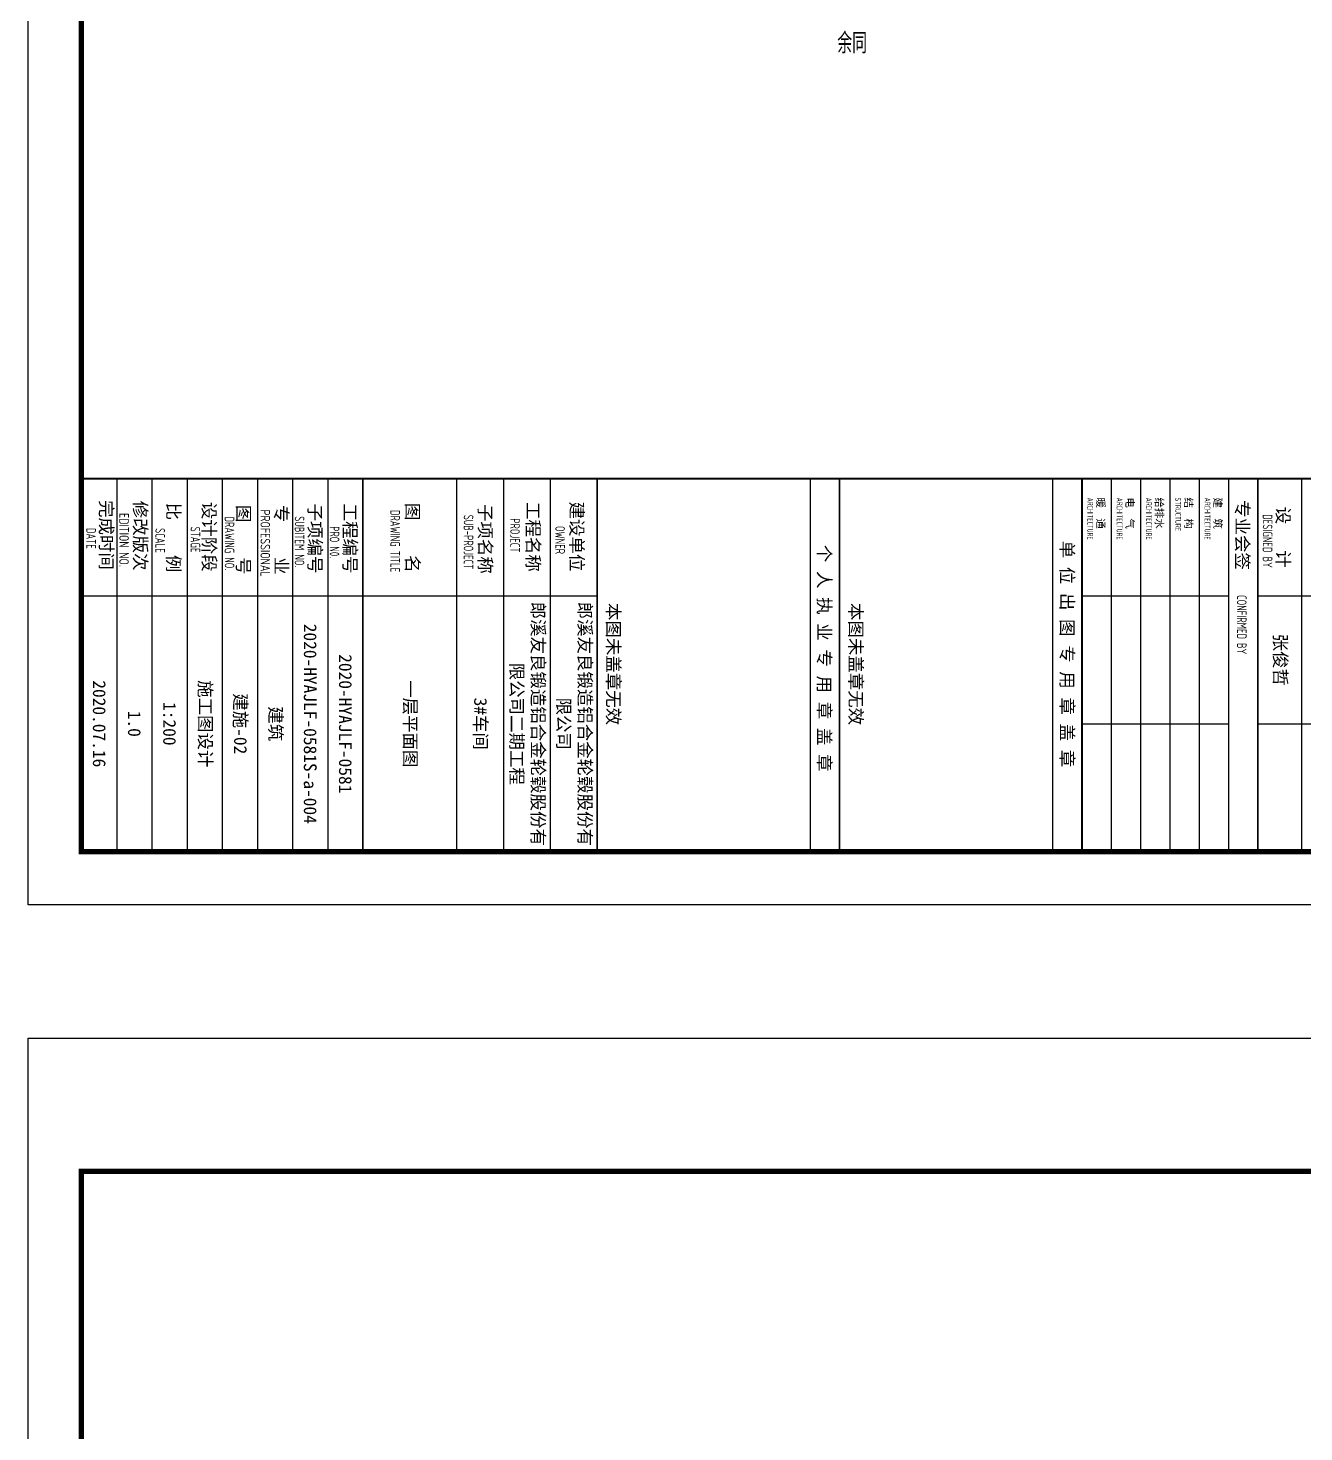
# Model space of a CAD drawing. Extents: x 14095202 to 14511487, y -1430609 to -90420.
# Drawn here: x 14387687 to 14435579, y -402097 to -349410 of the extents above; entities that cross this region are included whole.
import ezdxf

# ---------------------------------------------------------------- set-up
doc = ezdxf.new("R2010")
doc.units = 0
doc.header["$LTSCALE"] = 1000
doc.header["$MEASUREMENT"] = 0
for name, color, linetype in [('PUB_TEXT', 7, 'Continuous'), ('PUB_TITLE', 4, 'Continuous'), ('TK', 4, 'Continuous')]:
    doc.layers.add(name, color=color, linetype=linetype)
doc.styles.add('_TCH_DIM', font='SIMPLEX', dxfattribs={"bigfont": 'GBCBIG'})
doc.styles.add('TSSD_REIN', font='tssdeng.shx', dxfattribs={"width": 0.7, "bigfont": 'tssdchn.shx'})
doc.styles.add('图签宋体', font='', dxfattribs={"height": 300})
doc.styles.get('图签宋体').set_extended_font_data('NSimSun')

# ---------------------------------------------------------------- blocks, each defined once
blk = doc.blocks.new('GeYuanFrame_78234766', base_point=(20.09, 4.53))
at = {"layer": 'PUB_TITLE'}
for points in [[(1013.09, 235.33), (1013.09, 292.73)], [(1037.09, 235.33), (1037.09, 292.73)], [(1013.09, 202.33), (1013.09, 229.83)], [(1037.09, 202.33), (1037.09, 229.83)], [(1013.09, 14.53), (1013.09, 111.33)]]:
    blk.add_lwpolyline(points, dxfattribs=at)
at = {"layer": 'TK'}
for p, q in [((991.09, 243.53), (1061.09, 243.53)), ((991.09, 235.33), (1061.09, 235.33)), ((991.09, 235.33), (1061.09, 235.33)), ((991.09, 102.53), (1061.09, 102.53)), ((991.09, 93.73), (1061.09, 93.73)), ((991.09, 84.93), (1013.09, 84.93)), ((991.09, 84.93), (1061.09, 84.93)), ((991.09, 67.37), (1061.09, 67.37)), ((991.09, 67.33), (1061.09, 67.33)), ((991.09, 60.77), (1061.09, 60.77)), ((991.09, 54.17), (1061.09, 54.17)), ((991.09, 47.57), (1061.09, 47.57)), ((991.09, 40.97), (1061.09, 40.97)), ((991.09, 34.37), (1061.09, 34.37)), ((991.09, 27.77), (1061.09, 27.77)), ((991.09, 21.17), (1061.09, 21.17)), ((991.09, 14.53), (1061.09, 14.53))]:
    blk.add_line(p, q, dxfattribs=at)
blk.add_lwpolyline([(20.09, 4.53), (20.09, 598.53), (1071.09, 598.53), (1071.09, 4.53)], close=True, dxfattribs=at)
at = {"layer": 'TK', "const_width": 1}
blk.add_lwpolyline([(45.09, 588.53), (1061.09, 588.53), (1061.09, 14.53), (45.09, 14.53)], close=True, dxfattribs=at)
at = {"layer": 'TK'}
for points, const_width in [([(991.09, 588.53), (991.09, 14.53)], 0.4), ([(991.09, 235.33), (1061.09, 235.33)], 0.35), ([(991.09, 202.33), (1061.09, 202.33)], 0.35), ([(991.09, 156.83), (1061.09, 156.83)], 0.35), ([(991.09, 111.33), (1061.09, 111.33)], 0.35), ([(991.09, 67.37), (1061.09, 67.37)], 0.35)]:
    blk.add_lwpolyline(points, dxfattribs=dict(at, const_width=const_width))
for points in [[(991.09, 235.33), (1061.09, 235.33)], [(991.09, 229.83), (1061.09, 229.83)], [(991.09, 224.33), (1061.09, 224.33)], [(991.09, 218.83), (1061.09, 218.83)], [(991.09, 213.33), (1061.09, 213.33)], [(991.09, 207.83), (1061.09, 207.83)], [(991.09, 202.33), (1061.09, 202.33)], [(991.09, 196.83), (1061.09, 196.83)], [(991.09, 151.33), (1061.09, 151.33)]]:
    blk.add_lwpolyline(points, dxfattribs=at)
at = {"layer": 'TK', "style": '图签宋体'}
for s, height, p in [('设   计', 2.4, (996.36, 238.89)), ('专业会签', 2.4, (995.12, 231.24)), ('建  筑', 1.44, (994.61, 227.11)), ('结  构', 1.44, (994.61, 221.61)), ('给排水', 1.44, (994.61, 216.11)), ('电  气', 1.44, (994.61, 210.61)), ('暖  通', 1.44, (994.61, 205.11)), ('单 位 出 图 专 用 章 盖 章', 2.4, (1002.72, 198.35)), ('本图未盖章无效', 2.4, (1014.43, 158.7)), ('个 人 执 业 专 用 章 盖 章', 2.4, (1003.52, 152.77)), ('本图未盖章无效', 2.4, (1014.43, 113.2)), ('建设单位', 2.4, (995.39, 106.33)), ('工程名称', 2.4, (995.47, 98.12)), ('子项名称', 2.4, (995.85, 89.14)), ('图    名', 2.4, (995.63, 75.5)), ('工程编号', 2.4, (995.77, 63.77)), ('子项编号', 2.4, (995.77, 57.19)), ('专    业', 2.4, (996.01, 50.88)), ('图    号', 2.4, (996.02, 43.77)), ('设计阶段', 2.4, (995.45, 37.32)), ('比    例', 2.4, (995.59, 30.63)), ('修改版次', 2.4, (995.24, 24.41)), ('完成时间', 2.4, (995.11, 18.02))]:
    blk.add_text(s, height=height, dxfattribs=at).set_placement(p)
at = {"layer": 'TK', "style": 'TSSD_REIN'}
for s, height, width, p in [('DESIGNED BY', 1.8, 0.7, (997.76, 236.27)), ('CONFIRMED BY', 1.8, 0.7, (1012.94, 231.42)), ('ARCHITECTURE', 1.08, 0.7, (994.65, 225.34)), ('STRUCTURE', 1.08, 0.7, (994.65, 219.84)), ('ARCHITECTURE', 1.08, 0.7, (994.65, 214.34)), ('ARCHITECTURE', 1.08, 0.7, (994.65, 208.84)), ('ARCHITECTURE', 1.08, 0.7, (994.65, 203.34)), ('OWNER', 1.8, 0.7, (999.98, 103.48)), ('PROJECT', 1.8, 0.7, (998.52, 95.02)), ('SUB-PROJECT', 1.8, 0.7, (997.86, 86.3)), ('DRAWING TITLE', 1.8, 0.7, (996.97, 72.53)), ('PRO N0.', 1.8, 0.7, (1000.01, 61.15)), ('SUBITEM NO.', 1.8, 0.7, (998.15, 54.58)), ('PROFESSIONAL', 1.8, 0.8, (996.88, 48.15)), ('DRAWING NO.', 1.8, 0.7, (998.19, 41.45)), ('STAGE', 1.8, 0.7, (1000.09, 35.03)), ('SCALE', 1.8, 0.7, (1000.38, 28.42)), ('EDITION NO.', 1.8, 0.8, (997.53, 21.64)), ('DATE', 1.8, 0.7, (1000.33, 15.45))]:
    blk.add_text(s, height=height, dxfattribs=dict(at, width=width)).set_placement(p)
at = {"layer": 'TK', "char_height": 2.4, "attachment_point": 5, "style": '图签宋体'}
for s, insert, width in [('张俊哲', (1025.09, 239.43), 24), ('郎溪友良锻造铝合金轮毂股份有限公司', (1037.09, 106.93), 48), ('郎溪友良锻造铝合金轮毂股份有限公司二期工程', (1037.09, 98.13), 48), ('3#车间', (1037.09, 89.33), 48), ('一层平面图', (1037.09, 76.13), 48), ('2020-HYAJLF-0581', (1037.09, 64.07), 48), ('2020-HYAJLF-0581S-a-004', (1037.09, 57.47), 48), ('建筑', (1037.09, 50.87), 48), ('建施-02', (1037.09, 44.27), 48), ('施工图设计', (1037.09, 37.67), 48), ('1:200', (1037.09, 31.07), 48), ('1.0', (1037.09, 24.47), 48), ('2020.07.16', (1037.09, 17.88), 48)]:
    blk.add_mtext(s, dxfattribs=dict(at, insert=insert, width=width))
blk = doc.blocks.new('GeYuanFrame_13285048', base_point=(20.09, 4.53))
at = {"layer": 'TK'}
blk.add_lwpolyline([(20.09, 4.53), (20.09, 598.53), (1071.09, 598.53), (1071.09, 4.53)], close=True, dxfattribs=at)
at = {"layer": 'TK', "const_width": 1}
blk.add_lwpolyline([(45.09, 588.53), (1061.09, 588.53), (1061.09, 14.53), (45.09, 14.53)], close=True, dxfattribs=at)

msp = doc.modelspace()

# ---------------------------------------------------------------- block references
at = {"xscale": 200, "yscale": 200, "zscale": 200, "rotation": 270}
for name, p in [('GeYuanFrame_78234766', (14387686.9, -172120.3)), ('GeYuanFrame_13285048', (14387686.9, -387320.3))]:
    msp.add_blockref(name, p, dxfattribs=at)

# ---------------------------------------------------------------- texts
at = {"layer": 'PUB_TEXT', "style": '_TCH_DIM'}
msp.add_text('余同', height=771.63, dxfattribs=at).set_placement((14418064.1, -350360.3))

doc.saveas('drawing.dxf')
